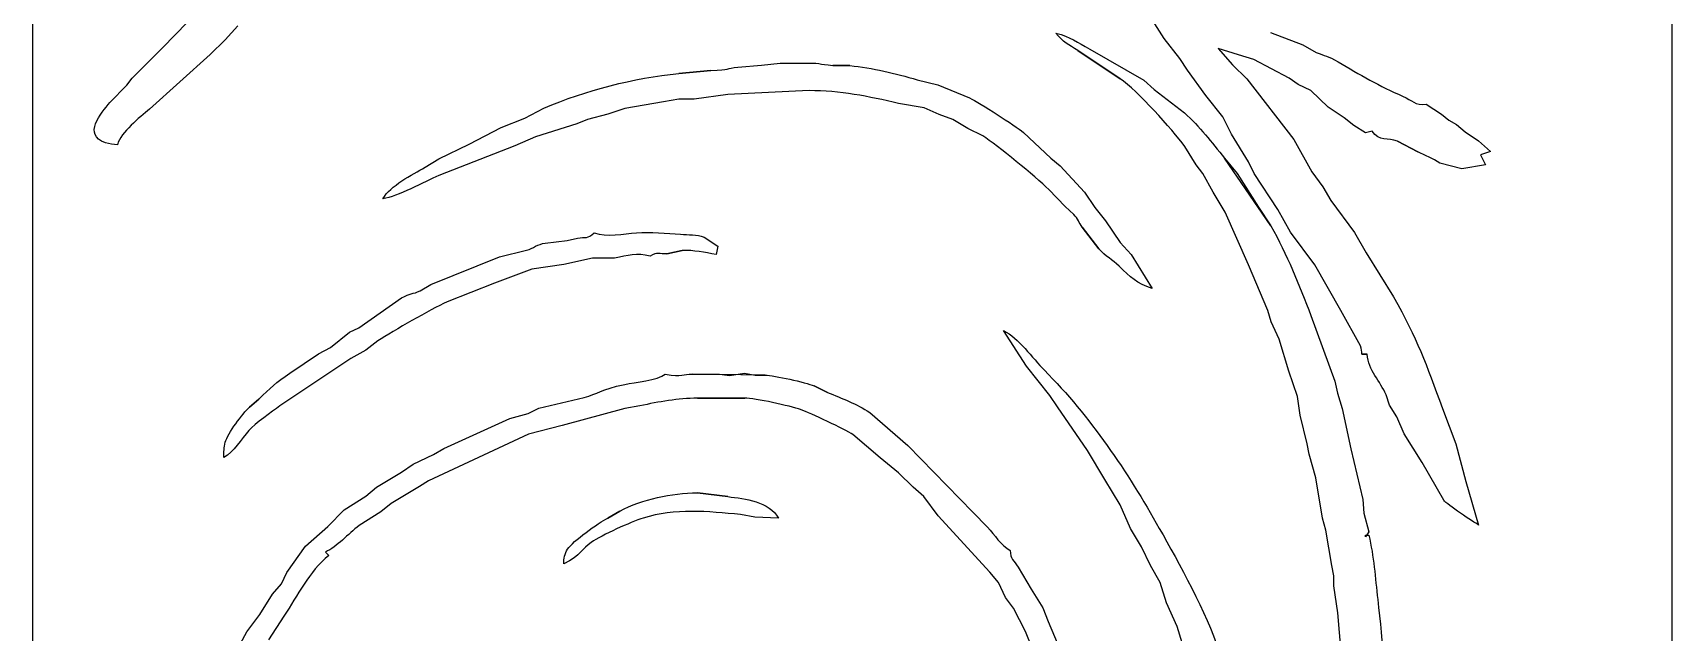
# Model space of a CAD drawing. Header units: inches. Extents: x -30 to 210, y -30 to 170.
# Drawn here: x 30 to 90, y 115.2 to 137.1 of the extents above; entities that cross this region are included whole.
import ezdxf

# ---------------------------------------------------------------- set-up
doc = ezdxf.new("R2010")
doc.units = ezdxf.units.IN
doc.header["$MEASUREMENT"] = 0

# ---------------------------------------------------------------- blocks, each defined once
blk = doc.blocks.new('2018-03-03 Embellishment 02')
at = {"color": 7}
for p, q in [((32.79501, 1557.654838), (50.20301, 1575.574838)), ((68.275018, 1568.006838), (62.403018, 1561.310838)), ((506.571016, 1561.942838), (502.203016, 1568.918838)), ((62.403018, 1561.310838), (55.20301, 1554.406846)), ((513.979016, 1552.478838), (506.571016, 1561.942838)), ((556.939016, 1564.854838), (572.139016, 1558.902846)), ((18.33901, 1543.206846), (32.79501, 1557.654838)), ((55.20301, 1554.406846), (26.54701, 1528.478838)), ((485.739016, 1542.902846), (465.739016, 1556.198846)), ((465.739016, 1556.198846), (485.739016, 1542.902846)), ((471.339016, 1556.950838), (471.339016, 1556.950838)), ((471.339016, 1556.950838), (471.339016, 1556.950838)), ((471.339016, 1556.950838), (496.907016, 1542.158838)), ((517.563016, 1547.014838), (513.979016, 1552.478838)), ((541.739016, 1554.150846), (532.139016, 1557.278838)), ((532.139016, 1557.278838), (538.939016, 1549.534846)), ((548.939016, 1551.974846), (541.739016, 1554.150846)), ((565.707016, 1543.254846), (548.939016, 1551.974846)), ((572.139016, 1558.902846), (578.539016, 1555.390838)), ((276.939016, 1545.414846), (292.139016, 1546.878838)), ((292.139016, 1546.878838), (276.939016, 1545.414846)), ((304.939016, 1548.406838), (316.139016, 1549.254838)), ((316.139016, 1549.254838), (324.939016, 1550.286838)), ((324.939016, 1550.286838), (335.339016, 1550.286838)), ((349.739016, 1549.166838), (357.811016, 1549.166838)), ((357.811016, 1549.166838), (349.739016, 1549.166838)), ((526.291016, 1535.014838), (517.563016, 1547.014838)), ((538.939016, 1549.534846), (545.699016, 1542.870846)), ((7.74701, 1531.678846), (15.81101, 1539.894838)), ((15.81101, 1539.894838), (18.33901, 1543.206846)), ((338.539016, 1537.278838), (300.139016, 1535.382838)), ((389.739016, 1542.430838), (399.467016, 1540.094838)), ((399.467016, 1540.094838), (414.539016, 1533.822846)), ((496.907016, 1542.158838), (501.875016, 1537.854838)), ((501.875016, 1537.854838), (516.139016, 1526.838838)), ((545.699016, 1542.870846), (567.979016, 1514.078846)), ((569.963016, 1540.142838), (565.707016, 1543.254846)), ((576.003016, 1537.382838), (569.963016, 1540.142838)), ((584.171016, 1529.398846), (576.003016, 1537.382838)), ((204.139016, 1524.278838), (213.163016, 1528.950838)), ((251.339016, 1528.870838), (243.339016, 1526.150838)), ((269.739016, 1531.910846), (251.339016, 1528.870838)), ((276.939016, 1533.278838), (269.739016, 1531.910846)), ((284.139016, 1533.278838), (276.939016, 1533.278838)), ((300.139016, 1535.382838), (284.139016, 1533.278838)), ((392.939016, 1529.118838), (380.939016, 1531.238838)), ((400.139016, 1526.014838), (392.939016, 1529.118838)), ((534.243016, 1524.942846), (526.291016, 1535.014838)), ((591.779016, 1524.414838), (584.171016, 1529.398846)), ((630.539016, 1530.878838), (637.707016, 1526.110838)), ((192.939016, 1519.878838), (204.139016, 1524.278838)), ((228.715016, 1521.590838), (209.075016, 1515.430838)), ((233.747016, 1523.550838), (228.715016, 1521.590838)), ((243.339016, 1526.150838), (233.747016, 1523.550838)), ((406.539016, 1523.614838), (400.139016, 1526.014838)), ((413.739016, 1519.326838), (406.539016, 1523.614838)), ((538.411016, 1516.702846), (534.243016, 1524.942846)), ((596.275016, 1520.806846), (591.779016, 1524.414838)), ((601.739016, 1517.278838), (596.275016, 1520.806846)), ((637.707016, 1526.110838), (641.275016, 1523.326846)), ((641.275016, 1523.326846), (644.819016, 1521.310838)), ((644.819016, 1521.310838), (649.011016, 1517.750838)), ((5.73901, 1512.598838), (5.73901, 1512.598838)), ((5.73901, 1512.598838), (5.73901, 1512.598838)), ((177.739016, 1511.934846), (192.939016, 1519.878838)), ((209.075016, 1515.430838), (199.339016, 1511.134838)), ((420.715016, 1515.806838), (413.739016, 1519.326838)), ((440.003016, 1517.478838), (452.963016, 1505.374846)), ((546.403016, 1503.542838), (538.411016, 1516.702846)), ((567.979016, 1514.078846), (576.419016, 1498.878846)), ((604.939016, 1518.078838), (601.739016, 1517.278838)), ((626.539016, 1508.238838), (616.939016, 1513.382838)), ((616.939016, 1513.382838), (626.539016, 1508.238838)), ((649.011016, 1517.750838), (655.195016, 1513.534838)), ((655.195016, 1513.534838), (660.938936, 1508.478838)), ((156.939016, 1500.982846), (163.339016, 1504.942846)), ((163.339016, 1504.942846), (177.739016, 1511.934846)), ((199.339016, 1511.134838), (163.339016, 1497.054838)), ((452.963016, 1505.374846), (457.403016, 1501.718838)), ((521.763016, 1502.214838), (516.339016, 1510.878838)), ((535.083016, 1505.278846), (541.131016, 1498.078846)), ((557.099016, 1473.278838), (535.083016, 1505.278846)), ((660.938936, 1508.478838), (656.139016, 1506.878838)), ((656.139016, 1506.878838), (658.538936, 1502.078838)), ((156.939016, 1500.982846), (156.939016, 1500.982846)), ((156.939016, 1500.982846), (156.939016, 1500.982846)), ((457.403016, 1501.718838), (468.899016, 1489.246846)), ((524.915016, 1498.006846), (521.763016, 1502.214838)), ((529.731016, 1489.278846), (524.915016, 1498.006846)), ((541.131016, 1498.078846), (551.107016, 1482.078838)), ((549.195016, 1498.078846), (546.403016, 1503.542838)), ((560.299016, 1481.054846), (549.195016, 1498.078846)), ((576.419016, 1498.878846), (581.563016, 1491.678846)), ((647.339016, 1500.302846), (636.939016, 1502.878846)), ((658.538936, 1502.078838), (647.339016, 1500.302846)), ((459.699016, 1482.366846), (451.987016, 1490.518838)), ((468.899016, 1489.246846), (473.787016, 1481.942838)), ((535.355016, 1479.678838), (529.731016, 1489.278846)), ((581.563016, 1491.678846), (585.379016, 1485.278846)), ((463.755016, 1478.710846), (459.699016, 1482.366846)), ((473.787016, 1481.942838), (478.731016, 1475.678846)), ((551.107016, 1482.078838), (557.099016, 1473.278838)), ((585.379016, 1485.278846), (596.531016, 1470.078838)), ((478.731016, 1475.678846), (485.811016, 1465.414846)), ((546.427016, 1454.878806), (535.355016, 1479.678838)), ((566.387016, 1470.302838), (560.299016, 1481.054846)), ((213.739016, 1465.110846), (224.139016, 1466.270838)), ((224.139016, 1466.270838), (228.939016, 1467.470846)), ((256.939016, 1470.022846), (256.939016, 1470.022846)), ((256.939016, 1470.022846), (256.939016, 1470.022846)), ((288.907016, 1467.902838), (295.339016, 1463.678838)), ((475.691016, 1462.430846), (467.843016, 1472.614838)), ((467.843016, 1472.614838), (475.691016, 1462.430846)), ((577.771016, 1454.878806), (566.387016, 1470.302838)), ((596.531016, 1470.078838), (602.059016, 1460.478886)), ((159.675016, 1445.462886), (192.139016, 1458.678886)), ((192.139016, 1458.678886), (204.939016, 1461.718838)), ((278.539016, 1461.590838), (271.339016, 1460.006886)), ((271.339016, 1460.006886), (278.539016, 1461.590838)), ((295.339016, 1463.678838), (294.539016, 1459.678806)), ((485.811016, 1465.414846), (490.907016, 1459.670806)), ((490.907016, 1459.670806), (500.939016, 1443.678806)), ((602.059016, 1460.478886), (615.091016, 1439.678806)), ((207.339016, 1452.774806), (189.739016, 1446.206806)), ((222.539016, 1455.022806), (207.339016, 1452.774806)), ((236.139016, 1458.014886), (222.539016, 1455.022806)), ((246.539016, 1458.014886), (236.139016, 1458.014886)), ((555.659016, 1433.278886), (546.427016, 1454.878806)), ((590.203016, 1433.278886), (577.771016, 1454.878806)), ((154.539016, 1442.502886), (159.675016, 1445.462886)), ((189.739016, 1446.206806), (167.339016, 1437.310806)), ((125.603016, 1425.030886), (145.739016, 1439.134806)), ((557.227016, 1427.902806), (555.659016, 1433.278886)), ((560.995016, 1419.678886), (557.227016, 1427.902806)), ((575.987016, 1430.878886), (587.371016, 1399.750886)), ((599.467016, 1416.478886), (590.203016, 1433.278886)), ((112.139016, 1415.710886), (121.163016, 1422.894886)), ((121.163016, 1422.894886), (125.603016, 1425.030886)), ((441.411016, 1406.878886), (430.539016, 1423.678806)), ((565.507016, 1404.478886), (560.995016, 1419.678886)), ((92.955016, 1403.542806), (106.539016, 1412.678806)), ((106.539016, 1412.678806), (112.139016, 1415.710886)), ((128.867016, 1414.422886), (121.739016, 1410.510806)), ((134.571016, 1418.782886), (128.867016, 1414.422886)), ((599.467016, 1416.478886), (599.467016, 1416.478886)), ((599.467016, 1416.478886), (599.467016, 1416.478886)), ((602.539016, 1412.478806), (600.139016, 1412.478806)), ((600.139016, 1412.478806), (602.539016, 1412.478806)), ((121.739016, 1410.510806), (88.267016, 1388.014806)), ((452.467016, 1393.054886), (441.411016, 1406.878886)), ((449.875016, 1404.942886), (449.875016, 1404.942886)), ((449.875016, 1404.942886), (449.875016, 1404.942886)), ((569.611016, 1392.478806), (565.507016, 1404.478886)), ((283.339016, 1403.054886), (283.339016, 1403.054886)), ((283.339016, 1403.054886), (283.339016, 1403.054886)), ((283.339016, 1403.054886), (289.739016, 1403.054886)), ((317.739016, 1402.614886), (283.339016, 1403.054886)), ((289.739016, 1403.054886), (296.139016, 1403.054886)), ((296.139016, 1403.054886), (300.939016, 1402.478886)), ((300.939016, 1402.478886), (308.067016, 1403.518806)), ((308.067016, 1403.518806), (313.011016, 1402.614886)), ((313.011016, 1402.614886), (317.739016, 1402.614886)), ((340.939016, 1397.534886), (347.339016, 1394.414886)), ((347.339016, 1394.414886), (340.939016, 1397.534886)), ((587.371016, 1399.750886), (588.515016, 1394.046886)), ((73.875018, 1387.518886), (78.243018, 1391.166886)), ((78.243018, 1391.166886), (73.875018, 1387.518886)), ((210.675016, 1386.998886), (232.139016, 1391.990886)), ((296.139016, 1391.678886), (285.739016, 1391.678886)), ((285.739016, 1391.678886), (308.139016, 1391.678886)), ((308.139016, 1391.678886), (296.139016, 1391.678886)), ((456.067016, 1387.678886), (452.467016, 1393.054886)), ((570.947016, 1383.678806), (569.611016, 1392.478806)), ((588.515016, 1394.046886), (590.811016, 1386.878886)), ((613.155016, 1388.478886), (611.603016, 1393.278886)), ((616.563016, 1382.878886), (613.155016, 1388.478886)), ((165.811016, 1367.958806), (196.939016, 1382.086886)), ((196.939016, 1382.086886), (205.707016, 1384.510886)), ((205.707016, 1384.510886), (210.675016, 1386.998886)), ((251.339016, 1386.846886), (221.739016, 1378.814886)), ((258.539016, 1388.086806), (251.339016, 1386.846886)), ((367.267016, 1384.998886), (385.275016, 1369.342886)), ((470.315016, 1366.878886), (456.067016, 1387.678886)), ((574.283016, 1370.110806), (570.947016, 1383.678806)), ((590.811016, 1386.878886), (594.827016, 1367.678886)), ((620.171016, 1374.878806), (616.563016, 1382.878886)), ((638.171016, 1386.878886), (644.523016, 1370.078806)), ((205.875016, 1374.638806), (158.547016, 1352.574886)), ((221.739016, 1378.814886), (205.875016, 1374.638806)), ((372.243016, 1363.478806), (359.339016, 1374.438886)), ((628.571016, 1361.246806), (620.171016, 1374.878806)), ((160.883016, 1365.014886), (165.811016, 1367.958806)), ((385.275016, 1369.342886), (415.979016, 1337.726886)), ((478.467016, 1353.278886), (470.315016, 1366.878886)), ((575.107016, 1365.142886), (574.283016, 1370.110806)), ((578.315016, 1354.078886), (575.107016, 1365.142886)), ((594.827016, 1367.678886), (600.523016, 1343.678886)), ((644.523016, 1370.078806), (649.203016, 1352.342806)), ((145.739016, 1356.622886), (151.339016, 1360.486886)), ((151.339016, 1360.486886), (160.883016, 1365.014886)), ((380.867016, 1356.374886), (372.243016, 1363.478806)), ((638.811016, 1343.374886), (628.571016, 1361.246806)), ((128.907016, 1345.310886), (133.875016, 1349.534886)), ((133.875016, 1349.534886), (145.739016, 1356.622886)), ((154.203016, 1349.830886), (140.899016, 1341.926886)), ((158.547016, 1352.574886), (154.203016, 1349.830886)), ((387.803016, 1349.566886), (380.867016, 1356.374886)), ((392.803016, 1345.198886), (387.803016, 1349.566886)), ((485.723016, 1341.278806), (478.467016, 1353.278886)), ((581.419016, 1334.878886), (578.315016, 1354.078886)), ((649.203016, 1352.342806), (655.339016, 1331.678886)), ((118.675016, 1338.894886), (128.907016, 1345.310886)), ((140.899016, 1341.926886), (136.003016, 1337.966886)), ((285.739016, 1346.878886), (300.139016, 1345.094886)), ((300.139016, 1345.094886), (285.739016, 1346.878886)), ((399.603016, 1336.014886), (392.803016, 1345.198886)), ((600.523016, 1343.678886), (600.963016, 1337.278886)), ((110.955016, 1330.982886), (118.675016, 1338.894886)), ((136.003016, 1337.966886), (125.739016, 1331.398886)), ((243.339016, 1334.942886), (249.011016, 1338.294886)), ((249.011016, 1338.294886), (243.339016, 1334.942886)), ((312.939016, 1335.310886), (306.075016, 1336.590886)), ((324.139016, 1334.878886), (312.939016, 1335.310886)), ((424.027016, 1309.414886), (399.603016, 1336.014886)), ((415.979016, 1337.726886), (422.971016, 1330.654886)), ((490.579016, 1330.078806), (485.723016, 1341.278806)), ((583.051016, 1329.278886), (581.419016, 1334.878886)), ((600.963016, 1337.278886), (603.339016, 1328.478886)), ((100.395016, 1321.734886), (110.955016, 1330.982886)), ((495.891016, 1321.278886), (490.579016, 1330.078806)), ((585.907016, 1312.478886), (583.051016, 1329.278886)), ((603.339016, 1328.478886), (601.739016, 1326.078886)), ((601.739016, 1326.078886), (601.739016, 1326.878886)), ((601.739016, 1326.878886), (603.339016, 1326.878886)), ((91.539016, 1309.246886), (100.395016, 1321.734886)), ((109.739016, 1318.878886), (111.339016, 1317.278886)), ((111.339016, 1317.278886), (109.739016, 1318.878886)), ((224.355016, 1320.310886), (224.355016, 1320.310886)), ((224.355016, 1320.310886), (224.355016, 1320.310886)), ((500.083016, 1312.478886), (495.891016, 1321.278886)), ((437.547016, 1311.678886), (443.667016, 1301.278886)), ((504.635016, 1304.406886), (500.083016, 1312.478886)), ((586.843016, 1307.678886), (585.907016, 1312.478886)), ((84.739016, 1298.934886), (88.995016, 1303.902886)), ((88.995016, 1303.902886), (91.539016, 1309.246886)), ((428.147016, 1304.446886), (424.027016, 1309.414886)), ((431.515016, 1297.310886), (428.147016, 1304.446886)), ((507.691016, 1294.878886), (504.635016, 1304.406886)), ((586.843016, 1302.878886), (586.843016, 1307.678886)), ((78.691018, 1289.278886), (84.739016, 1298.934886)), ((435.211016, 1292.342886), (431.515016, 1297.310886)), ((443.667016, 1301.278886), (449.139016, 1292.478886)), ((588.699016, 1290.078886), (586.843016, 1302.878886)), ((72.555018, 1281.054886), (78.691018, 1289.278886)), ((90.123016, 1288.478886), (82.859016, 1277.278886)), ((440.963016, 1281.246886), (435.211016, 1292.342886)), ((449.139016, 1292.478886), (451.603016, 1286.078886)), ((512.691016, 1283.678886), (507.691016, 1294.878886)), ((591.211016, 1261.278886), (588.699016, 1290.078886)), ((66.507018, 1270.078886), (72.555018, 1281.054886)), ((447.555016, 1264.942886), (440.963016, 1281.246886)), ((451.603016, 1286.078886), (459.331016, 1267.678886)), ((518.619016, 1264.478886), (512.691016, 1283.678886))]:
    blk.add_line(p, q, dxfattribs=at)
for points in [[(465.739016, 1556.198846), (461.339016, 1559.126838), (458.731016, 1560.142838), (455.339016, 1564.478838)], [(455.339016, 1564.478838), (462.283016, 1562.758838), (465.411016, 1560.086838), (471.339016, 1556.950838)], [(578.539016, 1555.390838), (582.531016, 1553.534838), (583.923016, 1553.950846), (588.939016, 1550.942838)], [(213.163016, 1528.950838), (233.043016, 1537.566838), (255.443016, 1543.222846), (276.939016, 1545.414846)], [(292.139016, 1546.878838), (301.619016, 1546.950838), (298.931016, 1547.854838), (304.939016, 1548.406838)], [(335.339016, 1550.286838), (343.619016, 1550.510838), (343.011016, 1549.846846), (349.739016, 1549.166838)], [(357.811016, 1549.166838), (368.619016, 1547.966838), (379.355016, 1545.470846), (389.739016, 1542.430838)], [(588.939016, 1550.942838), (598.819016, 1544.998846), (608.691016, 1539.230838), (619.339016, 1534.710838)], [(380.939016, 1531.238838), (366.715016, 1534.510846), (353.211016, 1537.294838), (338.539016, 1537.278838)], [(516.339016, 1510.878838), (510.291016, 1519.086838), (493.867016, 1537.190838), (485.739016, 1542.902846)], [(5.73901, 1512.598838), (-5.32499, 1516.438846), (3.57901, 1526.430838), (7.74701, 1531.678846)], [(26.54701, 1528.478838), (21.67501, 1524.518838), (13.13101, 1517.726838), (11.33901, 1511.678846)], [(414.539016, 1533.822846), (419.555016, 1531.302838), (435.747016, 1520.942846), (440.003016, 1517.478838)], [(619.339016, 1534.710838), (624.171016, 1532.662838), (625.019016, 1530.126838), (630.539016, 1530.878838)], [(516.139016, 1526.838838), (523.491016, 1519.982838), (528.979016, 1513.126838), (535.083016, 1505.278846)], [(11.33901, 1511.678846), (9.47501, 1511.830846), (7.52301, 1511.974846), (5.73901, 1512.598838)], [(451.987016, 1490.518838), (445.547016, 1496.622846), (427.819016, 1511.382838), (420.715016, 1515.806838)], [(616.939016, 1513.382838), (612.251016, 1514.998838), (608.515016, 1513.062838), (604.939016, 1518.078838)], [(636.939016, 1502.878846), (633.867016, 1505.318846), (630.011016, 1506.478838), (626.539016, 1508.238838)], [(136.939016, 1486.078838), (140.435016, 1492.310838), (150.763016, 1497.478838), (156.939016, 1500.982846)], [(163.339016, 1497.054838), (156.707016, 1494.118846), (143.603016, 1487.038846), (136.939016, 1486.078838)], [(467.843016, 1472.614838), (466.307016, 1474.806838), (465.739016, 1476.550846), (463.755016, 1478.710846)], [(228.939016, 1467.470846), (232.923016, 1468.134838), (233.683016, 1466.870846), (236.939016, 1470.022846)], [(236.939016, 1470.022846), (242.643016, 1467.798846), (250.859016, 1469.606846), (256.939016, 1470.022846)], [(256.939016, 1470.022846), (263.443016, 1470.334838), (271.283016, 1469.918846), (277.739016, 1469.294846)], [(277.739016, 1469.294846), (281.443016, 1468.934846), (285.363016, 1469.358846), (288.907016, 1467.902838)], [(557.099016, 1473.278838), (564.611016, 1459.750806), (570.427016, 1445.278886), (575.987016, 1430.878886)], [(204.939016, 1461.718838), (208.123016, 1462.750846), (210.179016, 1464.550846), (213.739016, 1465.110846)], [(263.339016, 1458.878886), (257.027016, 1460.918886), (252.851016, 1459.062806), (246.539016, 1458.014886)], [(271.339016, 1460.006886), (267.659016, 1459.646806), (266.779016, 1461.366838), (263.339016, 1458.878886)], [(294.539016, 1459.678806), (289.235016, 1460.678886), (283.987016, 1461.862838), (278.539016, 1461.590838)], [(485.331016, 1454.158886), (481.971016, 1457.398806), (478.923016, 1458.638886), (475.691016, 1462.430846)], [(500.939016, 1443.678806), (493.595016, 1445.646806), (490.459016, 1449.230886), (485.331016, 1454.158886)], [(167.339016, 1437.310806), (158.811016, 1433.326886), (142.443016, 1423.990806), (134.571016, 1418.782886)], [(145.739016, 1439.134806), (149.819016, 1441.558806), (151.131016, 1440.846886), (154.539016, 1442.502886)], [(615.091016, 1439.678806), (626.131016, 1419.622806), (630.603016, 1408.150806), (638.171016, 1386.878886)], [(430.539016, 1423.678806), (437.595016, 1420.342886), (444.235016, 1410.598806), (449.875016, 1404.942886)], [(600.139016, 1412.478806), (600.027016, 1414.030886), (600.043016, 1414.966806), (599.467016, 1416.478886)], [(611.603016, 1393.278886), (608.675016, 1399.830886), (603.275016, 1404.662886), (602.539016, 1412.478806)], [(449.875016, 1404.942886), (471.787016, 1382.950886), (489.035016, 1356.990806), (504.267016, 1330.078806)], [(78.243018, 1391.166886), (83.723016, 1396.494886), (86.323016, 1399.358806), (92.955016, 1403.542806)], [(232.139016, 1391.990886), (238.707016, 1393.758886), (239.907016, 1395.822886), (251.339016, 1398.254886)], [(251.339016, 1398.254886), (256.195016, 1399.286806), (266.955016, 1400.222886), (270.539016, 1403.054886)], [(270.539016, 1403.054886), (278.827016, 1401.462806), (278.683016, 1403.238886), (283.339016, 1403.054886)], [(317.739016, 1402.614886), (322.171016, 1402.470886), (336.779016, 1399.214806), (340.939016, 1397.534886)], [(285.739016, 1391.678886), (276.579016, 1391.614886), (267.467016, 1389.982886), (258.539016, 1388.086806)], [(334.539016, 1386.318886), (329.787016, 1388.014806), (312.859016, 1391.718886), (308.139016, 1391.678886)], [(347.339016, 1394.414886), (354.107016, 1391.630886), (361.027016, 1388.934886), (367.267016, 1384.998886)], [(62.371018, 1370.878886), (63.587018, 1375.086886), (70.579018, 1384.390886), (73.875018, 1387.518886)], [(88.267016, 1388.014806), (84.363016, 1385.334886), (76.491018, 1379.662886), (73.539018, 1376.406886)], [(359.339016, 1374.438886), (355.371016, 1377.022806), (339.275016, 1384.638886), (334.539016, 1386.318886)], [(73.539018, 1376.406886), (70.027018, 1372.518806), (66.243018, 1365.950806), (61.739018, 1363.678806)], [(61.739018, 1363.678806), (61.747018, 1366.206886), (61.651018, 1368.406886), (62.371018, 1370.878886)], [(249.011016, 1338.294886), (259.883016, 1343.878886), (273.547016, 1346.934886), (285.739016, 1346.878886)], [(300.139016, 1345.094886), (308.267016, 1344.246886), (319.739016, 1342.862886), (324.139016, 1334.878886)], [(655.339016, 1331.678886), (652.915016, 1332.966886), (640.355016, 1341.526886), (638.811016, 1343.374886)], [(224.355016, 1320.310886), (226.619016, 1323.918886), (238.979016, 1332.822886), (243.339016, 1334.942886)], [(260.139016, 1334.958886), (254.059016, 1333.070886), (240.651016, 1326.926886), (235.443016, 1323.430806)], [(306.075016, 1336.590886), (290.835016, 1338.206886), (275.043016, 1339.606886), (260.139016, 1334.958886)], [(125.739016, 1331.398886), (120.403016, 1327.422886), (115.307016, 1321.366886), (109.739016, 1318.878886)], [(422.971016, 1330.654886), (426.387016, 1326.990886), (429.227016, 1322.006886), (433.739016, 1319.678886)], [(504.267016, 1330.078806), (513.395016, 1313.958886), (526.723016, 1289.830886), (532.347016, 1272.478886)], [(603.339016, 1326.878886), (605.851016, 1316.926886), (606.347016, 1306.630886), (607.563016, 1296.478886)], [(222.539016, 1313.278886), (222.499016, 1315.758886), (223.003016, 1318.158886), (224.355016, 1320.310886)], [(235.443016, 1323.430806), (231.123016, 1320.526886), (230.803016, 1317.318886), (222.539016, 1313.278886)], [(433.739016, 1319.678886), (433.787016, 1315.550886), (435.387016, 1315.054886), (437.547016, 1311.678886)], [(111.339016, 1317.278886), (101.931016, 1309.526886), (96.699016, 1298.406886), (90.123016, 1288.478886)], [(607.563016, 1296.478886), (610.051016, 1275.774886), (611.619016, 1254.942806), (611.099016, 1234.078806)]]:
    blk.add_open_spline(points, degree=3, dxfattribs=at)

msp = doc.modelspace()

# ---------------------------------------------------------------- linework, layer by layer
for p, q in [((30, 0), (30, 167.332)), ((90, 0), (90, 167.332))]:
    msp.add_line(p, q)

# ---------------------------------------------------------------- block references
at = {"xscale": 0.077360273454895, "yscale": 0.077360273454895, "zscale": 0.077360273454895}
msp.add_blockref('2018-03-03 Embellishment 02', (32.219, 16.083), dxfattribs=at)

doc.saveas('drawing.dxf')
